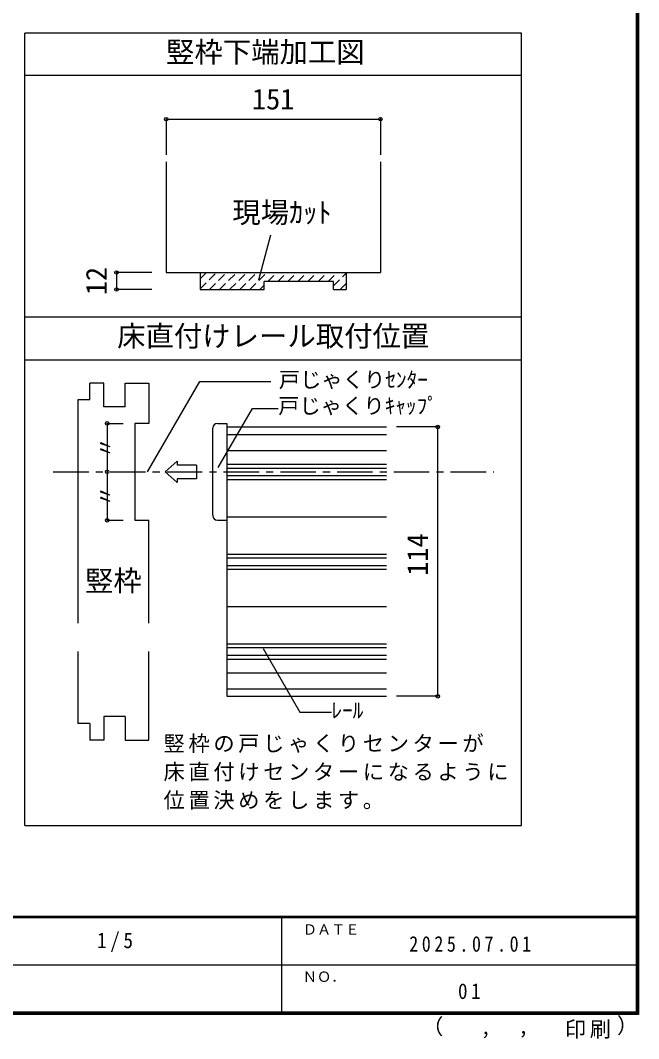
# Model space of a CAD drawing. Units: millimetres at full size, sheet at 1:5, with parts at other scales. Extents: x -973 to 977, y -718 to 696.
# Drawn here: x 541 to 977, y -718 to 0 of the extents above; entities that cross this region are included whole.
import ezdxf
from ezdxf.enums import TextEntityAlignment as Align

# ---------------------------------------------------------------- set-up
doc = ezdxf.new("R2010")
doc.units = ezdxf.units.MM
doc.header["$LTSCALE"] = 5
doc.header["$PDMODE"] = 32
doc.header["$PDSIZE"] = 2.5
doc.linetypes.add('CHAIN1', pattern=[8, 5, -1, 1, -1])
doc.linetypes.add('DASHED1', pattern=[1.8, 1.2, -0.6])
for name, color, linetype in [('0-4_枠', 3, 'Continuous'), ('0-A_文字', 7, 'Continuous'), ('0-B_寸法', 7, 'Continuous'), ('0-C_ハッチ', 4, 'Continuous'), ('2-1_通り芯', 4, 'CHAIN1'), ('2-4_枠', 3, 'Continuous'), ('2-7_金物', 7, 'Continuous'), ('2-A_寸法', 7, 'Continuous'), ('2-B_ﾊｯﾁ', 4, 'Continuous'), ('F-1_枠', 6, 'Continuous'), ('F-A_文字', 7, 'Continuous')]:
    doc.layers.add(name, color=color, linetype=linetype)
doc.styles.add('ＭＳ ゴシック', font='')
doc.styles.get('ＭＳ ゴシック').set_extended_font_data('MS Gothic')

msp = doc.modelspace()

# ---------------------------------------------------------------- linework, layer by layer
at = {"layer": '0-4_枠'}
for p, q in [((643.653, -99.246), (643.653, -177.366)), ((794.653, -99.246), (794.653, -177.366)), ((643.653, -177.366), (794.653, -177.366)), ((770.653, -177.366), (770.653, -189.366)), ((712.653, -189.366), (712.653, -183.666)), ((761.653, -183.666), (712.653, -183.666)), ((761.653, -189.366), (761.653, -183.666)), ((761.653, -189.366), (770.653, -189.366))]:
    msp.add_line(p, q, dxfattribs=at)
msp.add_lwpolyline([(667.653, -177.366), (667.653, -189.366), (712.653, -189.366)], dxfattribs=at)
at = {"layer": '0-A_文字', "color": 3}
for p, q in [((544.153, -567.5), (544.153, -8.5)), ((894.153, -38.5), (544.153, -38.5)), ((894.153, -208.912), (544.153, -208.912)), ((544.153, -238.912), (894.153, -238.912)), ((544.153, -567.5), (894.153, -567.5))]:
    msp.add_line(p, q, dxfattribs=at)
at = {"layer": '0-A_文字'}
msp.add_line((708.895, -182.504), (717.404, -150.748), dxfattribs=at)
at = {"layer": '0-A_文字', "color": 3}
msp.add_lwpolyline([(894.153, -567.5), (894.153, -8.5), (544.153, -8.5)], dxfattribs=at)
at = {"layer": '0-B_寸法', "color": 4}
for p, q in [((643.653, -69.246), (794.653, -69.246)), ((643.653, -69.246), (643.653, -94.246)), ((794.653, -69.246), (794.653, -94.246)), ((608.653, -177.366), (608.653, -189.366)), ((633.653, -177.366), (608.653, -177.366)), ((633.653, -189.366), (608.653, -189.366))]:
    msp.add_line(p, q, dxfattribs=at)
at = {"layer": '0-B_寸法'}
for p in [(643.653, -69.246), (794.653, -69.246), (608.653, -177.366), (608.653, -189.366)]:
    msp.add_point(p, dxfattribs=at)
at = {"layer": '0-C_ハッチ', "linetype": 'DASHED1'}
for p, q in [((667.653, -181.855), (672.142, -177.366)), ((667.653, -188.926), (679.213, -177.366)), ((674.285, -189.366), (686.285, -177.366)), ((681.356, -189.366), (693.356, -177.366)), ((688.427, -189.366), (700.427, -177.366)), ((695.498, -189.366), (707.498, -177.366)), ((702.569, -189.366), (714.569, -177.366)), ((715.34, -183.666), (721.64, -177.366)), ((722.411, -183.666), (728.711, -177.366)), ((729.482, -183.666), (735.782, -177.366)), ((736.553, -183.666), (742.853, -177.366)), ((743.624, -183.666), (749.924, -177.366)), ((750.695, -183.666), (756.995, -177.366)), ((757.766, -183.666), (764.066, -177.366)), ((761.653, -186.85), (770.653, -177.85)), ((709.64, -189.366), (712.653, -186.353)), ((766.208, -189.366), (770.653, -184.921))]:
    msp.add_line(p, q, dxfattribs=at)
at = {"layer": '2-1_通り芯'}
msp.add_line((564.153, -318.01), (874.716, -318.01), dxfattribs=at)
at = {"layer": '2-4_枠'}
for p, q in [((589.831, -267.176), (589.831, -255.51)), ((599.831, -255.51), (589.831, -255.51)), ((599.831, -272.176), (599.831, -255.51)), ((614.831, -255.51), (631.498, -255.51)), ((614.831, -272.176), (614.831, -255.51)), ((631.498, -255.51), (631.498, -283.843)), ((589.831, -267.176), (581.498, -267.176)), ((581.498, -267.176), (581.498, -424.634)), ((614.831, -272.176), (599.831, -272.176)), ((621.498, -283.843), (621.498, -352.176)), ((631.498, -283.843), (621.498, -283.843)), ((621.498, -352.176), (631.498, -352.176)), ((631.498, -424.634), (631.498, -352.176)), ((581.498, -444.634), (581.498, -495.51)), ((631.498, -507.176), (631.498, -444.634)), ((589.831, -495.51), (581.498, -495.51)), ((589.831, -495.51), (589.831, -507.176)), ((599.831, -490.51), (599.831, -507.176)), ((614.831, -490.51), (599.831, -490.51)), ((614.831, -490.51), (614.831, -507.176)), ((599.831, -507.176), (589.831, -507.176)), ((614.831, -507.176), (631.498, -507.176))]:
    msp.add_line(p, q, dxfattribs=at)
at = {"layer": '2-7_金物', "color": 4}
for p, q in [((676.498, -348.843), (676.498, -287.176)), ((686.498, -291.562), (798.959, -291.562)), ((686.498, -303.01), (798.959, -303.01)), ((643.084, -318.01), (651.366, -310.417)), ((651.366, -310.417), (651.366, -313.178)), ((664.94, -313.178), (651.366, -313.178)), ((664.94, -313.178), (664.94, -322.841)), ((686.498, -312.629), (798.959, -312.629)), ((643.084, -318.01), (651.366, -325.602)), ((651.366, -322.841), (651.366, -325.602)), ((664.94, -322.841), (651.366, -322.841)), ((686.498, -323.391), (798.959, -323.391)), ((679.831, -352.176), (686.498, -352.176)), ((686.498, -375.962), (798.959, -375.962)), ((686.498, -386.724), (798.959, -386.724)), ((686.498, -439.295), (798.959, -439.295)), ((686.498, -450.057), (798.959, -450.057)), ((686.498, -459.676), (798.959, -459.676)), ((686.498, -471.124), (798.959, -471.124))]:
    msp.add_line(p, q, dxfattribs=at)
at = {"layer": '2-7_金物'}
for p, q in [((686.498, -286.343), (798.959, -286.343)), ((686.498, -286.343), (686.498, -349.676)), ((686.498, -315.343), (798.959, -315.343)), ((686.498, -320.676), (798.959, -320.676)), ((686.498, -349.676), (798.959, -349.676)), ((686.498, -349.676), (686.498, -413.01)), ((686.498, -378.676), (798.959, -378.676)), ((686.498, -384.01), (798.959, -384.01)), ((686.498, -413.01), (798.959, -413.01)), ((686.498, -413.01), (686.498, -476.343)), ((686.498, -442.01), (798.959, -442.01)), ((686.498, -447.343), (798.959, -447.343)), ((686.498, -476.343), (798.959, -476.343))]:
    msp.add_line(p, q, dxfattribs=at)
at = {"layer": '2-7_金物', "color": 4}
msp.add_lwpolyline([(679.831, -283.843), (686.498, -283.843), (686.498, -352.176)], dxfattribs=at)
for centre, start, end in [((679.831, -287.176), 90, 180), ((679.831, -348.843), 180, 270)]:
    msp.add_arc(centre, 3.333, start, end, dxfattribs=at)
at = {"layer": '2-A_寸法'}
for p, q in [((630.502, -318.01), (667.302, -254.269)), ((667.302, -254.269), (717.393, -254.269)), ((680.416, -314.973), (704.501, -273.256)), ((704.501, -273.256), (722.633, -273.256)), ((711.993, -442.602), (737.9, -487.476)), ((737.9, -487.476), (760.135, -487.476))]:
    msp.add_line(p, q, dxfattribs=at)
msp.add_point((602.055, -318.01), dxfattribs=at)
at = {"layer": '2-B_ﾊｯﾁ'}
for p, q in [((602.055, -283.843), (613.443, -283.843)), ((602.055, -283.843), (602.055, -352.176)), ((602.055, -352.176), (613.443, -352.176)), ((835.093, -476.343), (806.029, -476.343))]:
    msp.add_line(p, q, dxfattribs=at)
msp.add_lwpolyline([(835.093, -476.343), (835.093, -286.343), (806.029, -286.343)], dxfattribs=at)
at = {"layer": '2-B_ﾊｯﾁ', "color": 7}
for p in [(602.055, -283.843), (835.093, -286.343), (602.055, -352.176), (835.093, -476.343)]:
    msp.add_point(p, dxfattribs=at)
at = {"layer": 'F-1_枠'}
for p, q in [((974.986, 695.833), (974.986, -700.833)), ((975.82, 695.833), (975.82, -700.833)), ((976.653, 695.833), (976.653, -700.833)), ((976.653, -631.667), (-973.347, -631.667)), ((976.653, -632.5), (-973.347, -632.5)), ((724.986, -632.5), (724.986, -699.167)), ((1.653, -665.833), (974.986, -665.834)), ((976.653, -699.167), (-973.347, -699.167)), ((976.653, -700), (-973.347, -700)), ((976.653, -700.833), (-973.347, -700.833))]:
    msp.add_line(p, q, dxfattribs=at)

# ---------------------------------------------------------------- texts
at = {"layer": '0-A_文字', "style": 'ＭＳ ゴシック'}
for s, p in [('竪枠下端加工図', (643.618, -33.5)), ('現場ｶｯﾄ', (690.314, -146.705)), ('床直付けレール取付位置', (609.153, -233.912))]:
    msp.add_text(s, height=14.66, dxfattribs=at).set_placement(p, align=Align.BOTTOM_LEFT)
at = {"layer": '0-B_寸法', "style": 'ＭＳ ゴシック'}
msp.add_text('151', height=14.66, dxfattribs=at).set_placement((704.153, -66.746), align=Align.BOTTOM_LEFT)
msp.add_text('12', height=14.66, rotation=90, dxfattribs=at).set_placement((606.153, -193.366), align=Align.BOTTOM_LEFT)
at = {"layer": '2-A_寸法', "style": 'ＭＳ ゴシック'}
for s, height, p in [('戸じゃくりｾﾝﾀｰ', 11, (723.094, -261.769)), ('戸じゃくりｷｬｯﾌﾟ', 11, (722.633, -280.211)), ('竪枠', 14.66, (586.498, -406.49)), ('ﾚｰﾙ', 11, (760.135, -494.976))]:
    msp.add_text(s, height=height, dxfattribs=at).set_placement(p, align=Align.BOTTOM_LEFT)
for p in [(609.555, -308.426), (609.555, -342.593)]:
    msp.add_text('〃', height=11, rotation=90, dxfattribs=at).set_placement(p, align=Align.BOTTOM_LEFT)
at = {"layer": '2-A_寸法', "char_height": 11, "attachment_point": 7, "style": 'ＭＳ ゴシック'}
for s, insert in [('\\T1.17;竪枠の戸じゃくりセンターが', (641.811, -516.308)), ('\\T1.17;床直付けセンターになるように', (641.811, -536.308)), ('\\T1.17;位置決めをします。', (641.811, -556.308))]:
    msp.add_mtext(s, dxfattribs=dict(at, insert=insert))
at = {"layer": '2-B_ﾊｯﾁ', "color": 7, "style": 'ＭＳ ゴシック'}
msp.add_text('114', height=14.66, rotation=90, dxfattribs=at).set_placement((832.593, -391.343), align=Align.BOTTOM_LEFT)
at = {"layer": 'F-A_文字', "style": 'ＭＳ ゴシック'}
for s, height, p in [('ＤＡＴＥ', 7.331, (739.986, -646.667)), ('ＮＯ．', 7.331, (739.986, -680.001)), ('（', 11, (823.992, -718.052)), ('）', 11, (961.387, -717.355)), (',', 11, (865.199, -718.052)), (',', 11, (891.686, -717.588))]:
    msp.add_text(s, height=height, dxfattribs=at).set_placement(p, align=Align.BOTTOM_LEFT)
at = {"layer": 'F-A_文字', "char_height": 11, "attachment_point": 7, "style": 'ＭＳ ゴシック'}
for s, insert in [('\\T1.38;\\W0.9;1/5', (594.986, -656.667)), ('\\T1.39;\\W0.85;2025.07.01', (814.986, -656.667)), ('\\T1.36;\\W0.9;01', (849.361, -690.001)), ('\\T1.17;印刷', (924.678, -717.82))]:
    msp.add_mtext(s, dxfattribs=dict(at, insert=insert))

doc.saveas('drawing.dxf')
